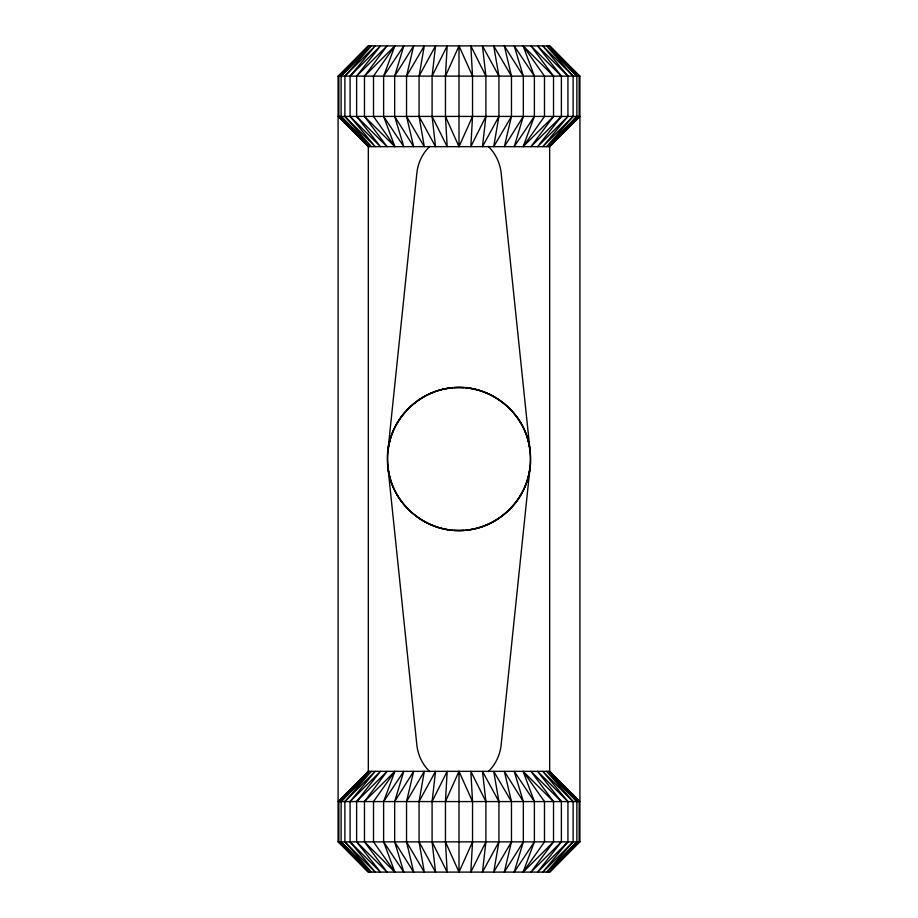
<?xml version="1.0" encoding="UTF-8"?>
<svg xmlns="http://www.w3.org/2000/svg" width="918" height="918" viewBox="0 0 918 918"><rect width="100%" height="100%" fill="white"/><g stroke="black" fill="none" stroke-linecap="round" stroke-linejoin="round"><path stroke-width="1.38" d="M432.091 116.425L447.169 146.65L445.459 116.425L445.459 76.125L447.169 45.9L432.091 76.125L432.091 116.425L435.534 146.65L419.067 116.425L419.067 76.125L424.3 45.9L406.536 76.125L406.536 116.425L413.662 146.65L394.671 116.425L394.671 76.125L403.794 45.9L383.621 76.125L383.621 116.425L394.878 146.65L364.469 116.425L364.469 76.125L387.063 45.9L356.62 76.125L356.62 116.425L380.465 146.65L350.068 116.425L350.068 76.125L375.221 45.9L344.881 76.125L344.881 116.425L371.411 146.65L341.129 116.425L341.129 76.125L369.093 45.9L338.857 76.125L338.857 116.425L368.325 146.65L549.675 146.65L579.912 116.425L338.088 116.425L368.325 146.65M485.909 76.125L470.831 45.9L472.541 76.125L472.541 116.425L470.831 146.65L485.909 116.425L485.909 76.125L482.466 45.9L498.933 76.125L498.933 116.425L493.7 146.65L511.464 116.425L511.464 76.125L504.338 45.9L523.329 76.125L523.329 116.425L514.206 146.65L534.379 116.425L534.379 76.125L523.122 45.9L553.531 76.125L553.531 116.425L530.937 146.65L561.38 116.425L561.38 76.125L537.535 45.9L567.932 76.125L567.932 116.425L542.779 146.65L573.119 116.425L573.119 76.125L546.589 45.9L576.871 76.125L576.871 116.425L548.907 146.65L579.143 116.425L579.143 76.125L549.675 45.9L368.325 45.9L338.088 76.125L338.088 841.875L368.325 872.1L549.675 872.1L579.912 841.875L579.912 76.125L549.675 45.9M432.091 841.875L447.169 872.1L445.459 841.875L445.459 801.575L447.169 771.35L432.091 801.575L432.091 841.875L435.534 872.1L419.067 841.875L419.067 801.575L424.3 771.35L406.536 801.575L406.536 841.875L413.662 872.1L394.671 841.875L394.671 801.575L403.794 771.35L383.621 801.575L383.621 841.875L394.878 872.1L364.469 841.875L364.469 801.575L387.063 771.35L356.62 801.575L356.62 841.875L380.465 872.1L350.068 841.875L350.068 801.575L375.221 771.35L344.881 801.575L344.881 841.875L371.411 872.1L341.129 841.875L341.129 801.575L369.093 771.35L338.857 801.575L338.857 841.875L368.325 872.1M485.909 801.575L470.831 771.35L472.541 801.575L472.541 841.875L470.831 872.1L485.909 841.875L485.909 801.575L482.466 771.35L498.933 801.575L498.933 841.875L493.7 872.1L511.464 841.875L511.464 801.575L504.338 771.35L523.329 801.575L523.329 841.875L514.206 872.1L534.379 841.875L534.379 801.575L523.122 771.35L553.531 801.575L553.531 841.875L530.937 872.1L561.38 841.875L561.38 801.575L537.535 771.35L567.932 801.575L567.932 841.875L542.779 872.1L573.119 841.875L573.119 801.575L546.589 771.35L576.871 801.575L576.871 841.875L548.907 872.1L579.143 841.875L579.143 801.575L549.675 771.35L368.325 771.35L338.088 801.575L579.912 801.575L549.675 771.35M432.091 76.125L435.534 45.9L419.067 76.125M485.909 116.425L482.466 146.65L498.933 116.425M432.091 801.575L435.534 771.35L419.067 801.575M485.909 841.875L482.466 872.1L498.933 841.875M406.536 76.125L413.662 45.9L394.671 76.125M511.464 116.425L504.338 146.65L523.329 116.425M406.536 801.575L413.662 771.35L394.671 801.575M511.464 841.875L504.338 872.1L523.329 841.875M383.621 76.125L394.878 45.9L364.469 76.125M553.531 116.425L523.122 146.65L534.379 116.425M383.621 801.575L394.878 771.35L364.469 801.575M553.531 841.875L523.122 872.1L534.379 841.875M445.459 76.125L459 45.9L472.541 76.125M445.459 116.425L459 146.65L472.541 116.425M445.459 801.575L459 771.35L472.541 801.575M445.459 841.875L459 872.1L472.541 841.875M394.878 45.9L373.511 76.125L373.511 116.425L394.878 146.65M523.122 146.65L544.489 116.425L544.489 76.125L523.122 45.9M394.878 771.35L373.511 801.575L373.511 841.875L394.878 872.1M523.122 872.1L544.489 841.875L544.489 801.575L523.122 771.35M356.62 76.125L380.465 45.9L350.068 76.125M561.38 116.425L537.535 146.65L567.932 116.425M356.62 801.575L380.465 771.35L350.068 801.575M561.38 841.875L537.535 872.1L567.932 841.875M406.559 410.346C418.528 397.712 434.96 389.427 452.333 387.866C413.926 390.322 382.944 428.281 387.844 466.413L416.91 745.496C418.126 755.342 422.544 764.774 429.796 771.602M511.441 507.654C499.472 520.288 483.04 528.573 465.667 530.134C504.074 527.678 535.056 489.719 530.156 451.587L501.09 172.504C499.874 162.658 495.456 153.226 488.204 146.398M405.813 411.195C381.67 437.106 381.59 480.94 405.813 506.805M512.187 506.805C536.33 480.894 536.41 437.06 512.187 411.195M344.881 76.125L371.411 45.9L341.129 76.125M573.119 116.425L546.589 146.65L576.871 116.425M344.881 801.575L371.411 771.35L341.129 801.575M573.119 841.875L546.589 872.1L576.871 841.875M429.796 146.398C422.544 153.226 418.126 162.658 416.91 172.504L387.844 451.587C391.034 414.236 427.031 384.172 464.347 387.66L453.653 387.66C491.004 384.022 527.047 414.179 530.156 451.587C527.116 418.562 498.726 390.402 465.644 387.809C483.006 389.473 499.472 397.678 511.441 410.346M488.204 771.602C495.456 764.774 499.874 755.342 501.09 745.496L530.156 466.413C526.966 503.764 490.969 533.828 453.653 530.34L464.347 530.34C426.996 533.978 390.953 503.821 387.844 466.413C390.884 499.438 419.274 527.598 452.356 530.191C434.994 528.527 418.528 520.322 406.559 507.654M338.857 76.125L368.325 45.9M549.675 146.65L579.143 116.425M338.857 801.575L368.325 771.35M549.675 872.1L579.143 841.875M338.088 76.125L579.912 76.125M338.088 841.875L579.912 841.875M561.38 76.125L530.937 45.9L553.531 76.125M356.62 116.425L387.063 146.65L364.469 116.425M561.38 801.575L530.937 771.35L553.531 801.575M356.62 841.875L387.063 872.1L364.469 841.875M573.119 76.125L542.779 45.9L567.932 76.125M344.881 116.425L375.221 146.65L350.068 116.425M573.119 801.575L542.779 771.35L567.932 801.575M344.881 841.875L375.221 872.1L350.068 841.875M579.143 76.125L548.907 45.9L576.871 76.125M338.857 116.425L369.093 146.65L341.129 116.425M579.143 801.575L548.907 771.35L576.871 801.575M338.857 841.875L369.093 872.1L341.129 841.875M534.379 76.125L514.206 45.9L523.329 76.125M383.621 116.425L403.794 146.65L394.671 116.425M534.379 801.575L514.206 771.35L523.329 801.575M383.621 841.875L403.794 872.1L394.671 841.875M511.464 76.125L493.7 45.9L498.933 76.125M406.536 116.425L424.3 146.65L419.067 116.425M511.464 801.575L493.7 771.35L498.933 801.575M406.536 841.875L424.3 872.1L419.067 841.875M549.675 145.101L549.675 772.899M459 45.9L459 146.65M459 771.35L459 872.1M368.325 145.101L368.325 772.899"/></g></svg>
